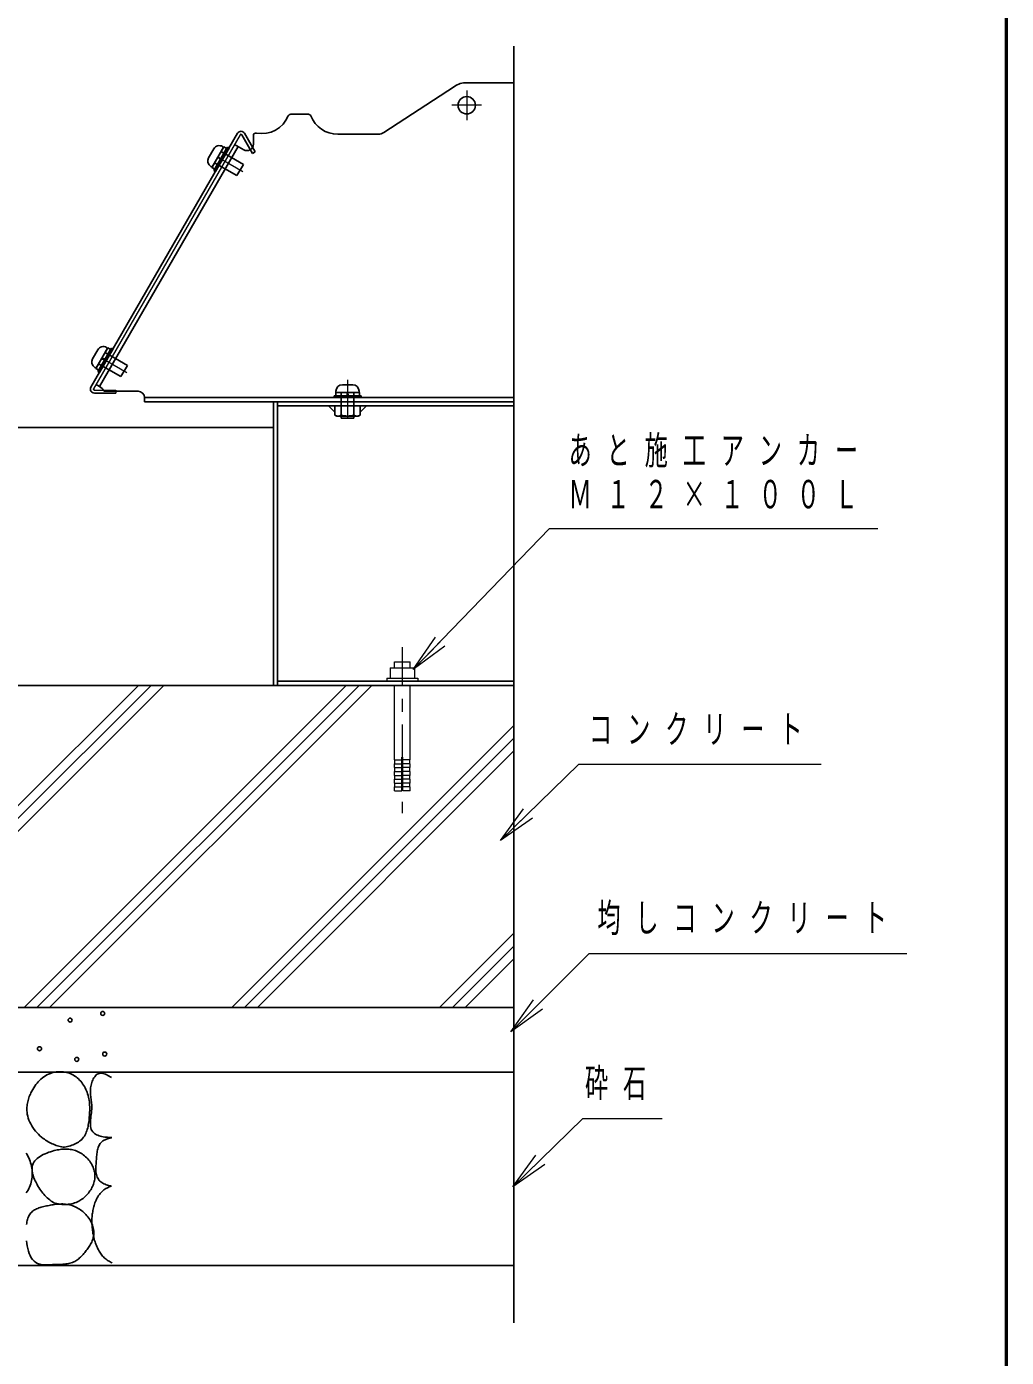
# Model space of a CAD drawing. Units: millimetres on the paper, scale 1:50. Extents: x -385 to 840, y 0 to 267.
# Drawn here: x 764 to 840, y 109.9 to 213.1 of the extents above; entities that cross this region are included whole.
import ezdxf

# ---------------------------------------------------------------- set-up
doc = ezdxf.new("R2010")
doc.units = ezdxf.units.MM
doc.linetypes.add('USER1', pattern=[4.5, 2.5, -2])
doc.linetypes.add('USER2', pattern=[6, 3, -1, 1, -1])
doc.layers.add('1_10', color=7, linetype='Continuous', lineweight=25)
doc.layers.add('LY_3', color=7, linetype='Continuous', lineweight=13)
doc.styles.add('ＭＳ ゴシック', font='')
doc.styles.get('ＭＳ ゴシック').set_extended_font_data('MS Gothic')

msp = doc.modelspace()

# ---------------------------------------------------------------- linework, layer by layer
at = {"layer": '1_10'}
for p, q in [((801.798, 211.598), (801.798, 112.546)), ((787.905, 183.689), (787.905, 182.98)), ((789.868, 183.689), (787.905, 183.689)), ((787.905, 182.98), (788.062, 182.889)), ((788.062, 182.889), (789.712, 182.889)), ((788.396, 183.689), (788.396, 182.98)), ((789.377, 183.689), (789.377, 182.98)), ((789.868, 182.98), (789.712, 182.889)), ((789.868, 183.689), (789.868, 182.98)), ((783.137, 182.009), (748.134, 182.009)), ((763.137, 162.009), (801.798, 162.009)), ((801.798, 137.009), (758.137, 137.009)), ((801.798, 132.009), (758.137, 132.009)), ((801.798, 117.009), (758.137, 117.009))]:
    msp.add_line(p, q, dxfattribs=at)
at = {"layer": '1_10', "color": 2}
for p, q in [((798.137, 208.759), (801.798, 208.759)), ((797.177, 208.473), (791.71, 204.89)), ((784.476, 206.315), (785.856, 206.315)), ((780.363, 204.844), (768.984, 185.135)), ((780.683, 204.728), (781.523, 203.275)), ((780.882, 204.844), (781.722, 203.39)), ((781.583, 203.99), (781.583, 204.655)), ((791.271, 204.759), (788.137, 204.759)), ((780.4, 203.807), (769.65, 185.188)), ((780.833, 203.557), (780.123, 203.967)), ((781.523, 203.275), (781.722, 203.39)), ((769.637, 185.195), (769.373, 185.348)), ((772.637, 184.829), (770.003, 184.829)), ((769.244, 184.685), (770.923, 184.685)), ((773.137, 184.009), (773.137, 184.329)), ((801.798, 184.329), (773.137, 184.329)), ((801.798, 184.009), (773.137, 184.009)), ((801.798, 184.009), (783.137, 184.009)), ((783.137, 184.009), (783.137, 162.009)), ((783.457, 184.009), (783.457, 162.009)), ((801.798, 183.689), (783.457, 183.689)), ((787.905, 183.193), (787.409, 183.689)), ((789.868, 183.193), (790.365, 183.689)), ((801.798, 162.329), (783.457, 162.329)), ((801.798, 162.009), (783.137, 162.009))]:
    msp.add_line(p, q, dxfattribs=at)
at = {"layer": '1_10', "color": 2, "linetype": 'USER2', "lineweight": 13}
for p, q in [((798.137, 208.159), (798.137, 205.859)), ((799.287, 207.009), (796.987, 207.009)), ((778.803, 202.997), (780.759, 201.868)), ((769.803, 187.409), (771.759, 186.279)), ((788.887, 185.708), (788.887, 181.958)), ((788.887, 185.389), (788.887, 182.698)), ((793.137, 164.968), (793.137, 152.105))]:
    msp.add_line(p, q, dxfattribs=at)
at = {"layer": '1_10', "color": 2, "lineweight": 13}
msp.add_line((780.562, 204.728), (769.183, 185.02), dxfattribs=at)
at = {"layer": '1_10', "color": 4}
for p, q in [((778.507, 203.63), (778.107, 202.937)), ((778.367, 202.187), (779.287, 203.78)), ((779.277, 203.763), (778.377, 202.204)), ((779.568, 203.768), (778.518, 201.949)), ((778.583, 202.062), (779.503, 203.655)), ((779.698, 203.693), (778.648, 201.874)), ((780.809, 202.416), (779.077, 203.416)), ((779.277, 203.763), (779.19, 203.813)), ((779.287, 203.78), (779.503, 203.655)), ((779.698, 203.693), (779.568, 203.768)), ((780.309, 201.55), (778.577, 202.55)), ((778.827, 202.983), (779.01, 202.8)), ((778.86, 203.041), (779.043, 202.858)), ((780.809, 202.416), (780.309, 201.55)), ((778.377, 202.204), (778.29, 202.254)), ((778.367, 202.187), (778.583, 202.062)), ((778.518, 201.949), (778.648, 201.874)), ((769.107, 187.349), (769.507, 188.041)), ((770.287, 188.192), (769.367, 186.598)), ((769.377, 186.616), (770.277, 188.174)), ((769.518, 186.361), (770.568, 188.179)), ((770.503, 188.067), (769.583, 186.473)), ((769.648, 186.286), (770.698, 188.104)), ((770.277, 188.174), (770.19, 188.224)), ((770.287, 188.192), (770.503, 188.067)), ((770.568, 188.179), (770.698, 188.104)), ((771.309, 185.962), (769.577, 186.962)), ((769.793, 187.337), (770.043, 187.27)), ((769.827, 187.395), (770.077, 187.328)), ((771.809, 186.828), (770.077, 187.828)), ((769.377, 186.616), (769.29, 186.666)), ((769.367, 186.598), (769.583, 186.473)), ((769.648, 186.286), (769.518, 186.361)), ((771.309, 185.962), (771.809, 186.828)), ((787.987, 184.729), (787.987, 184.829)), ((788.487, 185.329), (789.287, 185.329)), ((789.787, 184.729), (789.787, 184.829)), ((787.837, 184.479), (789.937, 184.479)), ((787.837, 184.329), (787.837, 184.479)), ((787.837, 184.329), (789.937, 184.329)), ((789.807, 184.729), (787.967, 184.729)), ((787.967, 184.729), (787.967, 184.479)), ((789.807, 184.479), (787.967, 184.479)), ((787.987, 184.729), (789.787, 184.729)), ((788.387, 182.729), (788.387, 184.729)), ((788.82, 184.729), (788.887, 184.479)), ((788.887, 184.729), (788.954, 184.479)), ((789.387, 182.729), (789.387, 184.729)), ((789.807, 184.729), (789.807, 184.479)), ((789.937, 184.479), (789.937, 184.329)), ((788.387, 182.729), (789.387, 182.729))]:
    msp.add_line(p, q, dxfattribs=at)
at = {"layer": '1_10', "color": 2, "linetype": 'USER1', "lineweight": 13}
for p, q in [((769.244, 184.915), (770.923, 184.915)), ((770.923, 184.915), (770.923, 184.685))]:
    msp.add_line(p, q, dxfattribs=at)
at = {"layer": '1_10', "lineweight": 13}
for p, q in [((793.987, 163.229), (795.709, 165.736)), ((793.987, 163.229), (796.069, 165.389)), ((796.429, 165.042), (793.987, 163.229)), ((792.187, 163.359), (792.187, 162.559)), ((792.187, 163.359), (794.087, 163.359)), ((792.537, 163.829), (793.737, 163.829)), ((792.537, 163.359), (792.537, 163.829)), ((793.137, 163.359), (793.137, 162.559)), ((793.737, 163.359), (793.737, 163.829)), ((794.087, 163.359), (794.087, 162.559)), ((791.937, 162.559), (794.337, 162.559)), ((791.937, 162.559), (791.937, 162.329)), ((794.337, 162.559), (794.337, 162.329)), ((763.137, 152.479), (772.667, 162.009)), ((763.137, 151.489), (773.657, 162.009)), ((763.137, 150.499), (774.647, 162.009)), ((763.789, 137.009), (788.789, 162.009)), ((764.779, 137.009), (789.779, 162.009)), ((765.769, 137.009), (790.769, 162.009)), ((792.537, 156.229), (792.537, 162.009)), ((793.737, 156.229), (793.737, 162.009)), ((779.911, 137.009), (801.798, 158.897)), ((780.901, 137.009), (801.798, 157.907)), ((781.891, 137.009), (801.798, 156.917)), ((792.537, 156.229), (793.087, 156.229)), ((792.537, 155.929), (793.087, 155.929)), ((792.537, 155.629), (792.537, 155.929)), ((792.567, 155.929), (792.567, 156.229)), ((793.087, 156.429), (793.187, 156.429)), ((793.087, 153.829), (793.087, 156.429)), ((793.187, 153.829), (793.187, 156.429)), ((793.737, 156.229), (793.187, 156.229)), ((793.737, 155.929), (793.187, 155.929)), ((793.707, 155.929), (793.707, 156.229)), ((793.737, 155.629), (793.737, 155.929)), ((792.537, 155.629), (793.087, 155.629)), ((792.537, 155.329), (793.087, 155.329)), ((792.537, 155.029), (792.537, 155.329)), ((792.537, 155.029), (793.087, 155.029)), ((792.567, 155.329), (792.567, 155.629)), ((792.567, 154.729), (792.567, 155.029)), ((793.737, 155.629), (793.187, 155.629)), ((793.737, 155.329), (793.187, 155.329)), ((793.737, 155.029), (793.187, 155.029)), ((793.707, 155.329), (793.707, 155.629)), ((793.707, 154.729), (793.707, 155.029)), ((793.737, 155.029), (793.737, 155.329)), ((792.537, 154.729), (793.087, 154.729)), ((792.537, 154.429), (792.537, 154.729)), ((792.537, 154.429), (793.087, 154.429)), ((792.537, 153.829), (792.537, 154.129)), ((792.537, 154.129), (793.087, 154.129)), ((792.537, 153.829), (793.087, 153.829)), ((792.567, 154.129), (792.567, 154.429)), ((793.737, 154.729), (793.187, 154.729)), ((793.737, 154.429), (793.187, 154.429)), ((793.737, 154.129), (793.187, 154.129)), ((793.737, 153.829), (793.187, 153.829)), ((793.707, 154.129), (793.707, 154.429)), ((793.737, 154.429), (793.737, 154.729)), ((793.737, 153.829), (793.737, 154.129)), ((800.742, 149.977), (802.543, 152.428)), ((800.742, 149.977), (802.892, 152.07)), ((803.24, 151.711), (800.742, 149.977)), ((796.033, 137.009), (801.798, 142.775)), ((797.023, 137.009), (801.798, 141.785)), ((798.013, 137.009), (801.798, 140.795)), ((801.543, 135.126), (803.31, 137.601)), ((801.543, 135.126), (803.664, 137.247)), ((804.017, 136.894), (801.543, 135.126)), ((801.703, 123.119), (803.507, 125.567)), ((801.703, 123.119), (803.855, 125.209)), ((804.204, 124.85), (801.703, 123.119))]:
    msp.add_line(p, q, dxfattribs=at)
for points in [[(793.987, 163.229), (804.547, 174.178), (830.033, 174.178)], [(800.742, 149.977), (806.826, 155.9), (825.626, 155.9)], [(801.543, 135.126), (807.626, 141.209), (832.266, 141.209)], [(801.703, 123.119), (807.146, 128.402), (813.306, 128.402)]]:
    msp.add_lwpolyline(points, dxfattribs=at)
at = {"layer": '1_10'}
for points in [[(766.826, 126.174), (766.715, 126.198), (766.605, 126.225), (766.496, 126.255), (766.387, 126.288), (766.28, 126.325), (766.173, 126.364), (766.068, 126.407), (765.963, 126.452), (765.86, 126.501), (765.758, 126.553), (765.658, 126.609), (765.559, 126.667), (765.462, 126.729), (765.366, 126.795), (765.273, 126.864), (765.144, 126.966), (765.02, 127.075), (764.9, 127.189), (764.786, 127.31), (764.677, 127.435), (764.575, 127.565), (764.479, 127.7), (764.391, 127.839), (764.31, 127.982), (764.238, 128.127), (764.175, 128.276), (764.121, 128.427), (764.077, 128.58), (764.044, 128.735), (764.022, 128.891), (764.013, 128.993), (764.009, 129.095), (764.01, 129.196), (764.015, 129.299), (764.025, 129.401), (764.039, 129.503), (764.056, 129.604), (764.078, 129.706), (764.103, 129.807), (764.131, 129.908), (764.164, 130.008), (764.199, 130.107), (764.238, 130.206), (764.279, 130.304), (764.324, 130.401), (764.39, 130.534), (764.461, 130.664), (764.538, 130.792), (764.619, 130.916), (764.706, 131.036), (764.797, 131.151), (764.893, 131.262), (764.995, 131.367), (765.101, 131.466), (765.211, 131.559), (765.327, 131.645), (765.447, 131.724), (765.571, 131.795), (765.7, 131.857), (765.833, 131.911), (765.942, 131.947), (766.052, 131.977), (766.165, 132.001), (766.279, 132.019), (766.394, 132.031), (766.509, 132.038), (766.625, 132.038), (766.741, 132.033), (766.857, 132.021), (766.971, 132.003), (767.084, 131.98), (767.196, 131.95), (767.305, 131.914), (767.412, 131.873), (767.516, 131.825), (767.624, 131.767), (767.727, 131.702), (767.827, 131.631), (767.923, 131.554), (768.015, 131.472), (768.102, 131.384), (768.185, 131.293), (768.263, 131.197), (768.337, 131.097), (768.406, 130.994), (768.471, 130.888), (768.531, 130.78), (768.586, 130.67), (768.636, 130.558), (768.681, 130.444), (768.723, 130.321), (768.76, 130.197), (768.792, 130.072), (768.818, 129.946), (768.84, 129.819), (768.857, 129.691), (768.869, 129.563), (768.878, 129.433), (768.883, 129.303), (768.885, 129.172), (768.884, 129.039), (768.879, 128.907), (768.873, 128.773), (768.864, 128.638), (768.853, 128.503), (768.842, 128.383), (768.83, 128.263), (768.815, 128.143), (768.798, 128.024), (768.778, 127.905), (768.755, 127.788), (768.728, 127.673), (768.697, 127.56), (768.662, 127.45), (768.622, 127.342), (768.576, 127.238), (768.526, 127.138), (768.469, 127.042), (768.405, 126.95), (768.335, 126.864), (768.261, 126.785), (768.181, 126.712), (768.095, 126.643), (768.004, 126.579), (767.908, 126.52), (767.809, 126.466), (767.706, 126.416), (767.6, 126.371), (767.492, 126.33), (767.382, 126.293), (767.271, 126.261), (767.159, 126.233), (767.048, 126.209), (766.936, 126.189)], [(766.092, 121.86), (765.987, 121.932), (765.884, 122.007), (765.784, 122.086), (765.688, 122.167), (765.594, 122.252), (765.502, 122.34), (765.414, 122.431), (765.328, 122.525), (765.245, 122.623), (765.164, 122.724), (765.086, 122.829), (765.01, 122.937), (764.937, 123.049), (764.866, 123.164), (764.798, 123.283), (764.745, 123.382), (764.694, 123.482), (764.645, 123.584), (764.6, 123.688), (764.558, 123.792), (764.52, 123.897), (764.487, 124.001), (764.459, 124.106), (764.437, 124.209), (764.421, 124.312), (764.412, 124.413), (764.41, 124.512), (764.416, 124.608), (764.43, 124.702), (764.453, 124.793), (764.497, 124.907), (764.556, 125.014), (764.628, 125.116), (764.713, 125.212), (764.809, 125.302), (764.916, 125.387), (765.031, 125.466), (765.154, 125.54), (765.284, 125.609), (765.419, 125.673), (765.558, 125.731), (765.701, 125.784), (765.845, 125.833), (765.991, 125.876), (766.135, 125.915), (766.252, 125.943), (766.367, 125.967), (766.481, 125.988), (766.595, 126.006), (766.707, 126.02), (766.818, 126.03), (766.928, 126.035), (767.038, 126.037), (767.146, 126.034), (767.253, 126.027), (767.359, 126.014), (767.465, 125.997), (767.569, 125.975), (767.672, 125.948), (767.775, 125.915), (767.881, 125.874), (767.985, 125.828), (768.088, 125.777), (768.189, 125.719), (768.287, 125.657), (768.383, 125.589), (768.475, 125.517), (768.565, 125.44), (768.65, 125.359), (768.732, 125.274), (768.809, 125.185), (768.882, 125.092), (768.95, 124.995), (769.012, 124.896), (769.069, 124.793), (769.11, 124.708), (769.148, 124.621), (769.181, 124.533), (769.21, 124.444), (769.235, 124.353), (769.255, 124.262), (769.271, 124.17), (769.281, 124.078), (769.287, 123.986), (769.289, 123.893), (769.284, 123.801), (769.275, 123.704), (769.259, 123.607), (769.238, 123.511), (769.212, 123.416), (769.181, 123.322), (769.146, 123.229), (769.106, 123.138), (769.062, 123.048), (769.014, 122.96), (768.962, 122.874), (768.907, 122.789), (768.849, 122.707), (768.788, 122.627), (768.724, 122.55), (768.657, 122.475), (768.588, 122.402), (768.516, 122.333), (768.442, 122.267), (768.365, 122.204), (768.286, 122.145), (768.205, 122.089), (768.121, 122.037), (768.035, 121.989), (767.947, 121.946), (767.833, 121.898), (767.716, 121.856), (767.595, 121.821), (767.473, 121.793), (767.349, 121.77), (767.223, 121.754), (767.096, 121.745), (766.968, 121.74), (766.84, 121.742), (766.713, 121.749), (766.586, 121.761), (766.46, 121.778), (766.335, 121.801), (766.213, 121.828)]]:
    msp.add_lwpolyline(points, close=True, dxfattribs=at)
for points in [[(770.564, 131.578), (770.481, 131.638), (770.393, 131.697), (770.3, 131.751), (770.203, 131.801), (770.104, 131.845), (770.005, 131.88), (769.905, 131.905), (769.808, 131.918), (769.713, 131.919), (769.622, 131.904), (769.543, 131.877), (769.468, 131.836), (769.398, 131.783), (769.332, 131.72), (769.272, 131.648), (769.216, 131.568), (769.166, 131.481), (769.12, 131.389), (769.08, 131.292), (769.045, 131.193), (769.015, 131.092), (768.99, 130.991), (768.971, 130.89), (768.954, 130.775), (768.945, 130.662), (768.941, 130.551), (768.942, 130.443), (768.948, 130.335), (768.956, 130.229), (768.967, 130.124), (768.98, 130.019), (768.993, 129.913), (769.006, 129.808), (769.019, 129.701), (769.029, 129.594), (769.037, 129.485), (769.042, 129.374), (769.043, 129.26), (769.038, 129.126), (769.028, 128.99), (769.014, 128.851), (768.998, 128.712), (768.981, 128.573), (768.965, 128.434), (768.952, 128.298), (768.943, 128.164), (768.939, 128.033), (768.942, 127.908), (768.954, 127.787), (768.975, 127.673), (769.008, 127.566), (769.055, 127.467), (769.115, 127.377), (769.177, 127.31), (769.248, 127.25), (769.328, 127.196), (769.416, 127.148), (769.511, 127.105), (769.611, 127.068), (769.716, 127.036), (769.825, 127.01), (769.936, 126.988), (770.049, 126.97), (770.162, 126.957), (770.275, 126.948), (770.386, 126.942), (770.495, 126.941), (770.6, 126.942)], [(770.564, 126.906), (770.468, 126.887), (770.37, 126.863), (770.273, 126.834), (770.178, 126.8), (770.085, 126.76), (769.997, 126.714), (769.914, 126.663), (769.837, 126.606), (769.767, 126.544), (769.707, 126.476), (769.654, 126.403), (769.609, 126.324), (769.57, 126.241), (769.538, 126.154), (769.51, 126.063), (769.488, 125.968), (769.469, 125.87), (769.454, 125.77), (769.441, 125.667), (769.431, 125.562), (769.422, 125.456), (769.413, 125.348), (769.405, 125.24), (769.395, 125.117), (769.385, 124.994), (769.376, 124.871), (769.369, 124.749), (769.364, 124.629), (769.362, 124.511), (769.364, 124.395), (769.371, 124.282), (769.384, 124.172), (769.403, 124.066), (769.429, 123.964), (769.463, 123.867), (769.507, 123.776), (769.559, 123.69), (769.622, 123.61), (769.683, 123.549), (769.751, 123.492), (769.825, 123.44), (769.904, 123.392), (769.987, 123.348), (770.074, 123.309), (770.163, 123.274), (770.254, 123.243), (770.346, 123.217), (770.437, 123.194), (770.528, 123.175)], [(763.954, 125.72), (764.026, 125.606), (764.093, 125.486), (764.154, 125.361), (764.209, 125.233), (764.258, 125.1), (764.302, 124.966), (764.339, 124.829), (764.37, 124.691), (764.395, 124.552), (764.413, 124.413), (764.424, 124.274), (764.429, 124.136), (764.427, 123.998), (764.419, 123.862), (764.403, 123.728), (764.381, 123.595), (764.352, 123.464), (764.317, 123.336), (764.275, 123.21), (764.225, 123.088), (764.169, 122.968), (764.107, 122.852), (764.037, 122.74), (763.96, 122.632)], [(770.564, 123.175), (770.477, 123.141), (770.39, 123.103), (770.305, 123.061), (770.221, 123.016), (770.14, 122.968), (770.06, 122.917), (769.984, 122.862), (769.91, 122.803), (769.84, 122.741), (769.767, 122.669), (769.699, 122.593), (769.635, 122.513), (769.575, 122.429), (769.519, 122.343), (769.467, 122.253), (769.419, 122.161), (769.374, 122.066), (769.333, 121.97), (769.295, 121.872), (769.261, 121.772), (769.229, 121.671), (769.2, 121.569), (769.175, 121.467), (769.152, 121.365), (769.132, 121.268), (769.115, 121.171), (769.1, 121.074), (769.088, 120.977), (769.077, 120.881), (769.068, 120.784), (769.062, 120.687), (769.058, 120.591), (769.055, 120.494), (769.055, 120.398), (769.056, 120.301), (769.059, 120.205), (769.064, 120.108), (769.071, 120.012), (769.079, 119.916), (769.09, 119.817), (769.102, 119.718), (769.116, 119.619), (769.132, 119.521), (769.15, 119.423), (769.17, 119.325), (769.192, 119.227), (769.215, 119.13), (769.241, 119.034), (769.269, 118.938), (769.299, 118.842), (769.332, 118.747), (769.366, 118.653), (769.403, 118.56), (769.441, 118.467), (769.48, 118.38), (769.522, 118.294), (769.565, 118.209), (769.611, 118.125), (769.66, 118.044), (769.711, 117.964), (769.766, 117.887), (769.823, 117.812), (769.884, 117.739), (769.948, 117.67), (770.015, 117.605), (770.084, 117.544), (770.157, 117.485), (770.232, 117.429), (770.309, 117.377), (770.389, 117.328), (770.47, 117.282), (770.553, 117.239), (770.637, 117.199)], [(763.985, 120.195), (763.998, 120.294), (764.015, 120.393), (764.037, 120.49), (764.062, 120.585), (764.093, 120.678), (764.129, 120.767), (764.169, 120.853), (764.215, 120.935), (764.267, 121.012), (764.324, 121.083), (764.386, 121.148), (764.453, 121.208), (764.525, 121.263), (764.602, 121.313), (764.682, 121.358), (764.766, 121.4), (764.854, 121.437), (764.944, 121.472), (765.036, 121.503), (765.131, 121.531), (765.227, 121.557), (765.324, 121.581), (765.422, 121.603), (765.52, 121.624), (765.618, 121.644), (765.728, 121.665), (765.838, 121.686), (765.947, 121.705), (766.056, 121.722), (766.163, 121.737), (766.271, 121.75), (766.378, 121.761), (766.484, 121.769), (766.589, 121.774), (766.695, 121.776), (766.799, 121.775), (766.904, 121.77), (767.007, 121.761), (767.111, 121.748), (767.214, 121.73), (767.316, 121.708), (767.417, 121.682), (767.517, 121.651), (767.617, 121.616), (767.715, 121.576), (767.812, 121.532), (767.907, 121.484), (768.001, 121.432), (768.093, 121.376), (768.183, 121.315), (768.271, 121.251), (768.356, 121.182), (768.438, 121.11), (768.518, 121.034), (768.594, 120.954), (768.673, 120.864), (768.748, 120.769), (768.818, 120.672), (768.884, 120.571), (768.944, 120.467), (769, 120.361), (769.049, 120.252), (769.092, 120.142), (769.129, 120.031), (769.16, 119.919), (769.183, 119.806), (769.198, 119.693), (769.207, 119.581), (769.207, 119.469), (769.198, 119.358), (769.185, 119.266), (769.165, 119.175), (769.141, 119.085), (769.111, 118.996), (769.077, 118.908), (769.039, 118.821), (768.996, 118.735), (768.95, 118.65), (768.901, 118.565), (768.849, 118.482), (768.795, 118.399), (768.739, 118.317), (768.681, 118.236), (768.622, 118.157), (768.562, 118.079), (768.501, 118.003), (768.438, 117.928), (768.374, 117.855), (768.308, 117.784), (768.241, 117.716), (768.172, 117.65), (768.102, 117.588), (768.03, 117.528), (767.956, 117.472), (767.881, 117.419), (767.804, 117.371), (767.726, 117.327), (767.645, 117.287), (767.548, 117.246), (767.449, 117.212), (767.348, 117.182), (767.244, 117.158), (767.139, 117.139), (767.031, 117.123), (766.922, 117.11), (766.812, 117.101), (766.7, 117.094), (766.587, 117.089), (766.472, 117.085), (766.357, 117.082), (766.241, 117.079), (766.124, 117.075), (766.006, 117.071), (765.902, 117.067), (765.798, 117.062), (765.694, 117.058), (765.591, 117.054), (765.489, 117.053), (765.389, 117.054), (765.29, 117.059), (765.194, 117.067), (765.101, 117.081), (765.011, 117.1), (764.924, 117.125), (764.841, 117.158), (764.7, 117.237), (764.572, 117.34), (764.458, 117.465), (764.356, 117.608), (764.268, 117.767), (764.191, 117.941), (764.127, 118.125), (764.073, 118.318), (764.031, 118.518), (763.999, 118.721), (763.976, 118.925)]]:
    msp.add_lwpolyline(points, dxfattribs=at)
at = {"layer": '1_10', "color": 2}
msp.add_circle((798.137, 207.009), 0.675, dxfattribs=at)
at = {"layer": '1_10'}
for centre in [(769.894, 136.556), (767.365, 136.04), (764.99, 133.82), (770.049, 133.407), (767.881, 132.994)]:
    msp.add_circle(centre, 0.155, dxfattribs=at)
at = {"layer": '1_10', "color": 2}
for centre, radius, start, end in [((798.137, 207.009), 1.75, 90, 123.23616), ((782.248, 207.009), 2.2, 258.81234, 338.12283), ((784.476, 206.115), 0.2, 90, 158.12283), ((785.856, 206.115), 0.2, 21.40842, 90), ((788.137, 207.009), 2.25, 201.40842, 270), ((780.623, 204.694), 0.3, 30, 150), ((780.623, 204.694), 0.07, 30, 150), ((781.783, 204.655), 0.2, 78.81234, 180), ((791.271, 205.559), 0.8, 270, 303.23616), ((781.083, 203.99), 0.5, 240, 0), ((769.244, 184.985), 0.3, 150, 270), ((769.244, 184.985), 0.07, 150, 270), ((769.137, 184.329), 1, 30, 60), ((772.637, 184.329), 0.5, 0, 90)]:
    msp.add_arc(centre, radius, start, end, dxfattribs=at)
at = {"layer": '1_10', "color": 4}
for centre, start, end in [((778.94, 203.38), 60, 150), ((778.54, 202.687), 150, 240), ((769.94, 187.791), 60, 150), ((769.54, 187.099), 150, 240), ((788.487, 184.829), 90, 180), ((789.287, 184.829), 0, 90)]:
    msp.add_arc(centre, 0.5, start, end, dxfattribs=at)
at = {"layer": '1_10'}
for centre, radius, start, end in [((788.151, 183.338), 0.434, 235.61587, 304.38414), ((788.887, 184.528), 1.624, 252.41211, 287.58789), ((789.623, 183.338), 0.434, 235.61587, 304.38414)]:
    msp.add_arc(centre, radius, start, end, dxfattribs=at)
at = {"layer": 'LY_3', "lineweight": 50}
msp.add_line((840, 0), (840, 267), dxfattribs=at)

# ---------------------------------------------------------------- texts
at = {"layer": '1_10', "char_height": 2.199, "attachment_point": 4, "style": 'ＭＳ ゴシック'}
for s, insert in [('\\T1.64;\\W0.6;あと施工アンカー', (806.033, 180.128)), ('\\T1.64;\\W0.6;Ｍ１２×１００Ｌ', (806.033, 176.828)), ('\\T1.64;\\W0.6;コンクリート', (807.626, 158.55)), ('\\T1.64;\\W0.6;均しコンクリート', (808.266, 143.859)), ('\\T1.64;\\W0.6;砕石', (807.306, 131.052))]:
    msp.add_mtext(s, dxfattribs=dict(at, insert=insert))

doc.saveas('drawing.dxf')
